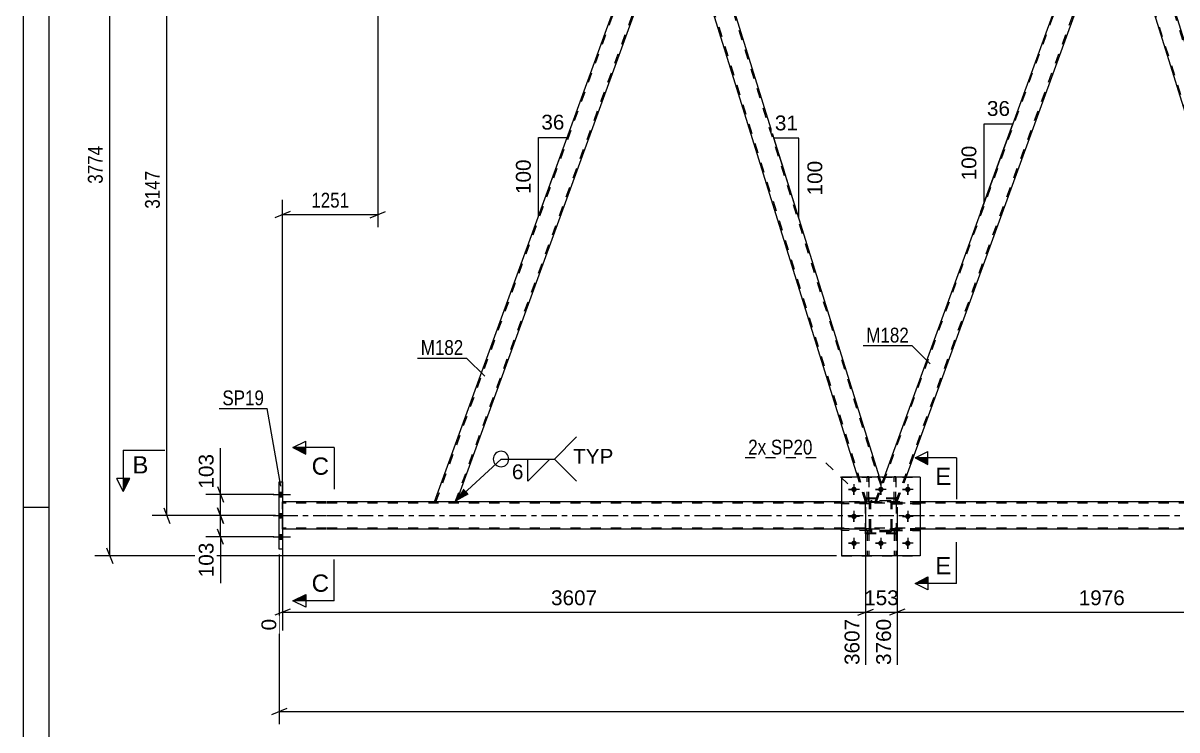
# Model space of a CAD drawing. Header units: millimetres. Extents: x -106 to 735, y -422 to 172.
# Drawn here: x -106.1 to 116.8, y -167.2 to -30.7 of the extents above; entities that cross this region are included whole.
import ezdxf

# ---------------------------------------------------------------- set-up
doc = ezdxf.new("R2010")
doc.units = ezdxf.units.MM
doc.linetypes.add('DXK_LINE_DOT2', pattern=[3.9198, 1.9599, -1.9599])
doc.linetypes.add('DXK_LINE_DOT3', pattern=[5.9187, 2.979, -0.9799, 0.9799, -0.9799])
doc.styles.add('Arial', font='ARIAL.TTF', dxfattribs={"height": 0.2})
doc.styles.add('Arial Narrow', font='ARIALN.TTF', dxfattribs={"height": 0.2})

# ---------------------------------------------------------------- blocks, each defined once
blk = doc.blocks.new('Unknown-717034374-1133')
at = {"color": 5, "linetype": 'Continuous'}
for p, q in [((-106.13, 171.74), (-106.13, -422.26)), ((-101.13, 166.74), (-101.13, -417.26)), ((-101.13, -124.26), (-106.13, -124.26))]:
    blk.add_line(p, q, dxfattribs=at)
blk = doc.blocks.new('Part-717034374-3927 - 3756')
at = {"color": 2, "linetype": 'Continuous'}
for p, q in [((-47.49, -123.22), (-56.01, -123.22)), ((52.02, -123.22), (-47.39, -123.22)), ((222.29, -123.22), (67.22, -123.22)), ((-47.49, -128.5), (-56.01, -128.5)), ((52.02, -128.5), (-47.39, -128.5)), ((222.29, -128.5), (67.22, -128.5))]:
    blk.add_line(p, q, dxfattribs=at)
at = {"color": 7, "linetype": 'DXK_LINE_DOT2'}
for p, q in [((-56.01, -128.5), (-56.01, -123.22)), ((-47.49, -123.46), (-56.01, -123.46)), ((632.66, -123.46), (-47.39, -123.46)), ((67.22, -123.22), (52.02, -123.22)), ((-47.49, -128.26), (-56.01, -128.26)), ((632.66, -128.26), (-47.39, -128.26)), ((67.22, -128.5), (52.02, -128.5))]:
    blk.add_line(p, q, dxfattribs=at)
at = {"color": 7, "linetype": 'DXK_LINE_DOT3'}
for p, q in [((-56.01, -125.86), (-47.49, -125.86)), ((-47.39, -125.86), (632.66, -125.86))]:
    blk.add_line(p, q, dxfattribs=at)
blk = doc.blocks.new('Part-717034374-3843 - 3756')
at = {"color": 7, "linetype": 'DXK_LINE_DOT2'}
for p, q in [((57.42, -123.23), (52.02, -123.23)), ((52.02, -123.55), (52.02, -123.23)), ((57.42, -123.55), (52.02, -123.55)), ((56.82, -123.55), (56.82, -123.23)), ((57.42, -123.23), (57.42, -123.55))]:
    blk.add_line(p, q, dxfattribs=at)
blk = doc.blocks.new('Part-717034374-3845 - 3756')
at = {"color": 7, "linetype": 'DXK_LINE_DOT2'}
for p, q in [((61.82, -123.55), (61.82, -123.23)), ((61.82, -123.23), (67.22, -123.23)), ((67.22, -123.55), (61.82, -123.55)), ((62.42, -123.55), (62.42, -123.23)), ((67.22, -123.23), (67.22, -123.55))]:
    blk.add_line(p, q, dxfattribs=at)
blk = doc.blocks.new('Part-717034374-3844 - 3756')
at = {"color": 7, "linetype": 'DXK_LINE_DOT2'}
for p, q in [((57.42, -128.43), (52.02, -128.43)), ((52.02, -128.75), (52.02, -128.43)), ((57.42, -128.75), (52.02, -128.75)), ((56.82, -128.75), (56.82, -128.43)), ((57.42, -128.43), (57.42, -128.75))]:
    blk.add_line(p, q, dxfattribs=at)
blk = doc.blocks.new('Bolt-717034374-3928 - 3756')
at = {"linetype": 'Continuous'}
for points in [[(-56.01, -122.2), (-56.01, -121.32), (-56.65, -121.32), (-56.65, -122.2)], [(-56.01, -122.2), (-56.01, -121.32), (-56.65, -121.32), (-56.65, -122.2)], [(-56.01, -122.2), (-56.01, -121.32), (-56.65, -121.32), (-56.65, -122.2)], [(-56.01, -126.3), (-56.01, -125.42), (-56.65, -125.42), (-56.65, -126.3)], [(-56.01, -126.3), (-56.01, -125.42), (-56.65, -125.42), (-56.65, -126.3)], [(-56.01, -130.4), (-56.01, -129.52), (-56.65, -129.52), (-56.65, -130.4)], [(-56.01, -130.4), (-56.01, -129.52), (-56.65, -129.52), (-56.65, -130.4)], [(-56.01, -130.4), (-56.01, -129.52), (-56.65, -129.52), (-56.65, -130.4)]]:
    blk.add_hatch(color=1, dxfattribs=at).paths.add_polyline_path(points)
at = {"color": 1, "linetype": 'Continuous'}
for p, q in [((-57.81, -121.76), (-54.49, -121.76)), ((-57.81, -121.76), (-54.49, -121.76)), ((-57.81, -121.76), (-54.49, -121.76)), ((-56.65, -121.32), (-56.01, -121.32)), ((-56.65, -121.32), (-56.01, -121.32)), ((-56.65, -121.32), (-56.01, -121.32)), ((-56.65, -122.2), (-56.01, -122.2)), ((-56.65, -122.2), (-56.01, -122.2)), ((-56.65, -122.2), (-56.01, -122.2)), ((-57.81, -125.86), (-54.49, -125.86)), ((-57.81, -125.86), (-54.49, -125.86)), ((-56.65, -125.42), (-56.01, -125.42)), ((-56.65, -125.42), (-56.01, -125.42)), ((-56.65, -126.3), (-56.01, -126.3)), ((-56.65, -126.3), (-56.01, -126.3)), ((-57.81, -129.96), (-54.49, -129.96)), ((-57.81, -129.96), (-54.49, -129.96)), ((-57.81, -129.96), (-54.49, -129.96)), ((-56.65, -129.52), (-56.01, -129.52)), ((-56.65, -129.52), (-56.01, -129.52)), ((-56.65, -129.52), (-56.01, -129.52)), ((-56.65, -130.4), (-56.01, -130.4)), ((-56.65, -130.4), (-56.01, -130.4)), ((-56.65, -130.4), (-56.01, -130.4))]:
    blk.add_line(p, q, dxfattribs=at)
blk = doc.blocks.new('Bolt-717034374-3842 - 3756')
at = {"linetype": 'Continuous'}
for points in [[(54.94, -120.8, -1), (53.9, -120.8, -1)], [(60.14, -120.8, -1), (59.1, -120.8, -1)], [(65.34, -120.8, -1), (64.3, -120.8, -1)], [(54.94, -126, -1), (53.9, -126, -1)], [(65.34, -126, -1), (64.3, -126, -1)], [(54.94, -131.2, -1), (53.9, -131.2, -1)], [(60.14, -131.2, -1), (59.1, -131.2, -1)], [(65.34, -131.2, -1), (64.3, -131.2, -1)]]:
    blk.add_hatch(color=1, dxfattribs=at).paths.add_polyline_path(points)
at = {"color": 1, "linetype": 'Continuous'}
for p, q in [((54.42, -119.76), (54.42, -121.84)), ((59.62, -119.76), (59.62, -121.84)), ((64.82, -119.76), (64.82, -121.84)), ((55.46, -120.8), (53.38, -120.8)), ((60.66, -120.8), (58.58, -120.8)), ((65.86, -120.8), (63.78, -120.8)), ((55.46, -126), (53.38, -126)), ((54.42, -124.96), (54.42, -127.04)), ((65.86, -126), (63.78, -126)), ((64.82, -124.96), (64.82, -127.04)), ((55.46, -131.2), (53.38, -131.2)), ((54.42, -130.16), (54.42, -132.24)), ((60.66, -131.2), (58.58, -131.2)), ((59.62, -130.16), (59.62, -132.24)), ((65.86, -131.2), (63.78, -131.2)), ((64.82, -130.16), (64.82, -132.24))]:
    blk.add_line(p, q, dxfattribs=at)
blk = doc.blocks.new('Part-717034374-3846 - 3756')
at = {"color": 7, "linetype": 'DXK_LINE_DOT2'}
for p, q in [((61.82, -128.75), (61.82, -128.43)), ((61.82, -128.43), (67.22, -128.43)), ((67.22, -128.75), (61.82, -128.75)), ((62.42, -128.75), (62.42, -128.43)), ((67.22, -128.43), (67.22, -128.75))]:
    blk.add_line(p, q, dxfattribs=at)
blk = doc.blocks.new('Part-717034374-3851 - 3756')
at = {"color": 2, "linetype": 'Continuous'}
for p, q in [((67.22, -118.4), (52.02, -118.4)), ((52.02, -118.4), (52.02, -133.6)), ((67.22, -118.4), (67.22, -133.6)), ((67.22, -133.6), (52.02, -133.6))]:
    blk.add_line(p, q, dxfattribs=at)
blk = doc.blocks.new('Part-717034374-3938 - 3756')
at = {"color": 2, "linetype": 'Continuous'}
for p, q in [((-56.65, -119.36), (-56.01, -119.36)), ((-56.65, -132.36), (-56.65, -119.36)), ((-56.01, -119.36), (-56.01, -132.36)), ((-56.01, -132.36), (-56.65, -132.36))]:
    blk.add_line(p, q, dxfattribs=at)
blk = doc.blocks.new('Part-717034374-3930 - 3756')
at = {"color": 7, "linetype": 'DXK_LINE_DOT2'}
for p, q in [((62.49, -128.76), (62.17, -128.76)), ((62.17, -128.76), (62.17, -133.59)), ((62.49, -128.76), (62.49, -133.59)), ((62.17, -129.36), (62.49, -129.36)), ((62.17, -133.59), (62.49, -133.59))]:
    blk.add_line(p, q, dxfattribs=at)
blk = doc.blocks.new('Part-717034374-3931 - 3756')
at = {"color": 7, "linetype": 'DXK_LINE_DOT2'}
for p, q in [((57.29, -128.76), (56.97, -128.76)), ((56.97, -128.76), (56.97, -133.59)), ((57.29, -128.76), (57.29, -133.59)), ((56.97, -129.36), (57.29, -129.36)), ((56.97, -133.59), (57.29, -133.59))]:
    blk.add_line(p, q, dxfattribs=at)
blk = doc.blocks.new('Part-717034374-3932 - 3756')
at = {"color": 2, "linetype": 'Continuous'}
for p, q in [((62.17, -118.4), (62.17, -118.39)), ((62.49, -118.39), (62.17, -118.39)), ((62.49, -118.4), (62.49, -118.39))]:
    blk.add_line(p, q, dxfattribs=at)
at = {"color": 7, "linetype": 'DXK_LINE_DOT2'}
for p, q in [((62.17, -123.24), (62.17, -118.4)), ((62.49, -123.24), (62.49, -118.4)), ((62.17, -122.64), (62.49, -122.64)), ((62.49, -123.24), (62.17, -123.24))]:
    blk.add_line(p, q, dxfattribs=at)
blk = doc.blocks.new('Part-717034374-3933 - 3756')
at = {"color": 2, "linetype": 'Continuous'}
for p, q in [((56.97, -118.4), (56.97, -118.39)), ((57.29, -118.39), (56.97, -118.39)), ((57.29, -118.4), (57.29, -118.39))]:
    blk.add_line(p, q, dxfattribs=at)
at = {"color": 7, "linetype": 'DXK_LINE_DOT2'}
for p, q in [((56.97, -123.24), (56.97, -118.4)), ((57.29, -123.24), (57.29, -118.4)), ((56.97, -122.64), (57.29, -122.64)), ((57.29, -123.24), (56.97, -123.24))]:
    blk.add_line(p, q, dxfattribs=at)
blk = doc.blocks.new('Part-717034374-3973 - 3756')
at = {"color": 2, "linetype": 'Continuous'}
for p, q in [((106.89, -2), (105.34, -6.25)), ((106.89, -2), (108.21, -2)), ((144.91, -119.75), (108.21, -2)), ((105.34, -6.25), (141.8, -123.22)), ((143.65, -123.22), (144.91, -119.75))]:
    blk.add_line(p, q, dxfattribs=at)
at = {"color": 7, "linetype": 'DXK_LINE_DOT2'}
for p, q in [((144.77, -120.12), (107.96, -2)), ((142.05, -123.22), (105.48, -5.88)), ((143.65, -123.22), (141.8, -123.22))]:
    blk.add_line(p, q, dxfattribs=at)
blk = doc.blocks.new('Part-717034374-3978 - 3756')
at = {"color": 7, "linetype": 'DXK_LINE_DOT2'}
for p, q in [((58.77, -123.22), (102.89, -2)), ((62.51, -123.22), (106.63, -2)), ((106.89, -2), (105.34, -6.25)), ((58.51, -123.22), (60.27, -118.4)), ((62.77, -123.22), (64.52, -118.4)), ((62.77, -123.22), (58.51, -123.22))]:
    blk.add_line(p, q, dxfattribs=at)
at = {"color": 2, "linetype": 'Continuous'}
for p, q in [((102.63, -2), (60.27, -118.4)), ((106.89, -2), (102.63, -2)), ((64.52, -118.4), (105.34, -6.25))]:
    blk.add_line(p, q, dxfattribs=at)
blk = doc.blocks.new('Part-717034374-3983 - 3756')
at = {"color": 2, "linetype": 'Continuous'}
for p, q in [((-26.62, -123.22), (17.5, -2)), ((17.5, -2), (21.75, -2)), ((-22.37, -123.22), (20.21, -6.25))]:
    blk.add_line(p, q, dxfattribs=at)
at = {"color": 7, "linetype": 'DXK_LINE_DOT2'}
for p, q in [((-26.37, -123.22), (17.75, -2)), ((-22.62, -123.22), (21.5, -2)), ((20.21, -6.25), (21.75, -2)), ((-22.37, -123.22), (-26.62, -123.22))]:
    blk.add_line(p, q, dxfattribs=at)
blk = doc.blocks.new('Part-717034374-3988 - 3756')
at = {"color": 2, "linetype": 'Continuous'}
for p, q in [((21.75, -2), (20.21, -6.25)), ((23.07, -2), (21.75, -2)), ((59.35, -118.4), (23.07, -2)), ((55.16, -118.4), (20.21, -6.25))]:
    blk.add_line(p, q, dxfattribs=at)
at = {"color": 7, "linetype": 'DXK_LINE_DOT2'}
for p, q in [((59.64, -120.12), (22.82, -2)), ((56.92, -123.22), (20.34, -5.88)), ((56.67, -123.22), (55.16, -118.4)), ((58.51, -123.22), (59.77, -119.75)), ((59.77, -119.75), (59.35, -118.4)), ((56.67, -123.22), (58.51, -123.22))]:
    blk.add_line(p, q, dxfattribs=at)
blk = doc.blocks.new('Part-717034374-3989 - 3756')
at = {"color": 7, "linetype": 'DXK_LINE_DOT2'}
for p, q in [((57.42, -123.48), (57.45, -123.29)), ((57.45, -123.29), (57.42, -123.48)), ((57.42, -128.52), (57.42, -123.48)), ((57.66, -123.48), (57.68, -123.38)), ((57.66, -128.52), (57.66, -123.48)), ((57.68, -123.38), (57.73, -123.31)), ((57.71, -123.03), (57.9, -123)), ((57.9, -123), (57.71, -123.03)), ((57.73, -123.31), (57.81, -123.25)), ((57.81, -123.25), (57.9, -123.24)), ((61.34, -123), (57.9, -123)), ((57.9, -123.24), (61.34, -123.24)), ((61.34, -123), (61.52, -123.03)), ((61.52, -123.03), (61.34, -123)), ((61.34, -123.24), (61.43, -123.25)), ((61.43, -123.25), (61.51, -123.31)), ((61.51, -123.31), (61.56, -123.38)), ((61.56, -123.38), (61.58, -123.48)), ((61.58, -128.52), (61.58, -123.48)), ((61.78, -123.29), (61.82, -123.48)), ((61.82, -123.48), (61.78, -123.29)), ((61.82, -128.52), (61.82, -123.48)), ((57.45, -128.7), (57.42, -128.52)), ((57.42, -128.52), (57.45, -128.7)), ((57.68, -128.61), (57.66, -128.52)), ((57.73, -128.69), (57.68, -128.61)), ((57.9, -129), (57.71, -128.96)), ((57.71, -128.96), (57.9, -129)), ((57.81, -128.74), (57.73, -128.69)), ((57.9, -128.76), (57.81, -128.74)), ((61.34, -128.76), (57.9, -128.76)), ((61.34, -129), (57.9, -129)), ((61.43, -128.74), (61.34, -128.76)), ((61.52, -128.96), (61.34, -129)), ((61.34, -129), (61.52, -128.96)), ((61.51, -128.69), (61.43, -128.74)), ((61.56, -128.61), (61.51, -128.69)), ((61.58, -128.52), (61.56, -128.61)), ((61.82, -128.52), (61.78, -128.7)), ((61.78, -128.7), (61.82, -128.52))]:
    blk.add_line(p, q, dxfattribs=at)
at = {"color": 7, "linetype": 'DXK_LINE_DOT3'}
blk.add_line((59.62, -126), (59.62, -126), dxfattribs=at)
at = {"color": 7, "linetype": 'DXK_LINE_DOT2'}
for centre, start, end in [((57.9, -123.48), 112.5, 157.5), ((57.9, -123.48), 112.5, 157.5), ((61.34, -123.48), 22.5, 67.5), ((61.34, -123.48), 22.5, 67.5), ((57.9, -128.52), 202.5, 247.5), ((57.9, -128.52), 202.5, 247.5), ((61.34, -128.52), 292.5, 337.5), ((61.34, -128.52), 292.5, 337.5)]:
    blk.add_arc(centre, 0.48, start, end, dxfattribs=at)
blk = doc.blocks.new('Part-717034374-4004 - 3756')
at = {"color": 7, "linetype": 'DXK_LINE_DOT2'}
for p, q in [((62.62, -122.46), (56.62, -122.46)), ((56.62, -129.26), (56.62, -122.46)), ((62.62, -129.26), (62.62, -122.46)), ((62.62, -129.26), (56.62, -129.26))]:
    blk.add_line(p, q, dxfattribs=at)
blk = doc.blocks.new('Part-717034374-4052 - 3756')
at = {"color": 7, "linetype": 'DXK_LINE_DOT2'}
for p, q in [((57.42, -123.23), (52.02, -123.23)), ((52.02, -123.23), (52.02, -123.55)), ((57.42, -123.55), (52.02, -123.55)), ((56.82, -123.55), (56.82, -123.23)), ((57.42, -123.55), (57.42, -123.23))]:
    blk.add_line(p, q, dxfattribs=at)
blk = doc.blocks.new('Part-717034374-4055 - 3756')
at = {"color": 7, "linetype": 'DXK_LINE_DOT2'}
for p, q in [((57.42, -128.43), (52.02, -128.43)), ((52.02, -128.43), (52.02, -128.75)), ((57.42, -128.75), (52.02, -128.75)), ((56.82, -128.75), (56.82, -128.43)), ((57.42, -128.75), (57.42, -128.43))]:
    blk.add_line(p, q, dxfattribs=at)
blk = doc.blocks.new('Part-717034374-4058 - 3756')
at = {"color": 7, "linetype": 'DXK_LINE_DOT2'}
for p, q in [((67.22, -123.23), (61.82, -123.23)), ((61.82, -123.23), (61.82, -123.55)), ((61.82, -123.55), (67.22, -123.55)), ((62.42, -123.55), (62.42, -123.23)), ((67.22, -123.55), (67.22, -123.23))]:
    blk.add_line(p, q, dxfattribs=at)
blk = doc.blocks.new('Part-717034374-4061 - 3756')
at = {"color": 7, "linetype": 'DXK_LINE_DOT2'}
for p, q in [((67.22, -128.43), (61.82, -128.43)), ((61.82, -128.43), (61.82, -128.75)), ((61.82, -128.75), (67.22, -128.75)), ((62.42, -128.75), (62.42, -128.43)), ((67.22, -128.75), (67.22, -128.43))]:
    blk.add_line(p, q, dxfattribs=at)
blk = doc.blocks.new('Part-717034374-4062 - 3756')
at = {"color": 7, "linetype": 'DXK_LINE_DOT2'}
for p, q in [((56.97, -123.24), (56.97, -118.39)), ((56.97, -118.39), (57.29, -118.39)), ((57.29, -118.39), (57.29, -123.24)), ((56.97, -122.64), (57.29, -122.64)), ((56.97, -123.2), (56.97, -123.24)), ((57.29, -123.24), (56.97, -123.24))]:
    blk.add_line(p, q, dxfattribs=at)
blk = doc.blocks.new('Part-717034374-4063 - 3756')
at = {"color": 7, "linetype": 'DXK_LINE_DOT2'}
for p, q in [((62.17, -123.24), (62.17, -118.39)), ((62.17, -118.39), (62.49, -118.39)), ((62.49, -118.39), (62.49, -123.24)), ((62.17, -122.64), (62.49, -122.64)), ((62.49, -123.24), (62.17, -123.24))]:
    blk.add_line(p, q, dxfattribs=at)
blk = doc.blocks.new('Part-717034374-4068 - 3756')
at = {"color": 7, "linetype": 'DXK_LINE_DOT2'}
for p, q in [((52.02, -118.4), (52.02, -133.6)), ((52.02, -118.4), (67.22, -118.4)), ((67.22, -118.4), (67.22, -133.6)), ((52.02, -133.6), (67.22, -133.6))]:
    blk.add_line(p, q, dxfattribs=at)
blk = doc.blocks.new('Bolt-717034374-4074 - 3756')
at = {"color": 1, "linetype": 'Continuous'}
for p, q in [((54.42, -119.76), (54.42, -120.45)), ((59.62, -119.76), (59.62, -120.45)), ((64.82, -119.76), (64.82, -120.45)), ((53.38, -120.8), (54.07, -120.8)), ((54.42, -121.84), (54.42, -121.14)), ((55.46, -120.8), (54.76, -120.8)), ((58.58, -120.8), (59.27, -120.8)), ((59.62, -121.84), (59.62, -121.14)), ((60.66, -120.8), (59.96, -120.8)), ((63.78, -120.8), (64.47, -120.8)), ((64.82, -121.84), (64.82, -121.14)), ((65.86, -120.8), (65.16, -120.8)), ((53.38, -126), (54.07, -126)), ((54.42, -124.96), (54.42, -125.65)), ((54.42, -127.04), (54.42, -126.34)), ((55.46, -126), (54.76, -126)), ((63.78, -126), (64.47, -126)), ((64.82, -124.96), (64.82, -125.65)), ((64.82, -127.04), (64.82, -126.34)), ((65.86, -126), (65.16, -126)), ((53.38, -131.2), (54.07, -131.2)), ((54.42, -130.16), (54.42, -130.85)), ((55.46, -131.2), (54.76, -131.2)), ((58.58, -131.2), (59.27, -131.2)), ((59.62, -130.16), (59.62, -130.85)), ((60.66, -131.2), (59.96, -131.2)), ((63.78, -131.2), (64.47, -131.2)), ((64.82, -130.16), (64.82, -130.85)), ((65.86, -131.2), (65.16, -131.2)), ((54.42, -132.24), (54.42, -131.54)), ((59.62, -132.24), (59.62, -131.54)), ((64.82, -132.24), (64.82, -131.54))]:
    blk.add_line(p, q, dxfattribs=at)
blk = doc.blocks.new('Part-717034374-4082 - 3756')
at = {"color": 7, "linetype": 'DXK_LINE_DOT2'}
for p, q in [((62.62, -122.59), (56.62, -122.59)), ((56.62, -129.39), (56.62, -122.59)), ((62.62, -129.39), (62.62, -122.59)), ((62.62, -129.39), (56.62, -129.39))]:
    blk.add_line(p, q, dxfattribs=at)
blk = doc.blocks.new('Part-717034374-4083 - 3756')
at = {"color": 7, "linetype": 'DXK_LINE_DOT2'}
for p, q in [((57.42, -123.48), (57.45, -123.29)), ((57.45, -123.29), (57.42, -123.48)), ((57.42, -128.52), (57.42, -123.48)), ((57.66, -123.48), (57.68, -123.38)), ((57.66, -128.52), (57.66, -123.48)), ((57.68, -123.38), (57.73, -123.31)), ((57.71, -123.03), (57.9, -123)), ((57.9, -123), (57.71, -123.03)), ((57.73, -123.31), (57.81, -123.25)), ((57.81, -123.25), (57.9, -123.24)), ((61.34, -123), (57.9, -123)), ((57.9, -123.24), (61.34, -123.24)), ((61.34, -123), (61.52, -123.03)), ((61.52, -123.03), (61.34, -123)), ((61.34, -123.24), (61.43, -123.25)), ((61.43, -123.25), (61.51, -123.31)), ((61.51, -123.31), (61.56, -123.38)), ((61.56, -123.38), (61.58, -123.48)), ((61.58, -128.52), (61.58, -123.48)), ((61.78, -123.29), (61.82, -123.48)), ((61.82, -123.48), (61.78, -123.29)), ((61.82, -128.52), (61.82, -123.48)), ((57.45, -128.7), (57.42, -128.52)), ((57.42, -128.52), (57.45, -128.7)), ((57.68, -128.61), (57.66, -128.52)), ((57.73, -128.69), (57.68, -128.61)), ((57.9, -129), (57.71, -128.96)), ((57.71, -128.96), (57.9, -129)), ((57.81, -128.74), (57.73, -128.69)), ((57.9, -128.76), (57.81, -128.74)), ((61.34, -128.76), (57.9, -128.76)), ((61.34, -129), (57.9, -129)), ((61.43, -128.74), (61.34, -128.76)), ((61.52, -128.96), (61.34, -129)), ((61.34, -129), (61.52, -128.96)), ((61.51, -128.69), (61.43, -128.74)), ((61.56, -128.61), (61.51, -128.69)), ((61.58, -128.52), (61.56, -128.61)), ((61.82, -128.52), (61.78, -128.7)), ((61.78, -128.7), (61.82, -128.52))]:
    blk.add_line(p, q, dxfattribs=at)
at = {"color": 7, "linetype": 'DXK_LINE_DOT3'}
blk.add_line((59.62, -126), (59.62, -126), dxfattribs=at)
at = {"color": 7, "linetype": 'DXK_LINE_DOT2'}
for centre, start, end in [((57.9, -123.48), 112.5, 157.5), ((57.9, -123.48), 112.5, 157.5), ((61.34, -123.48), 22.5, 67.5), ((61.34, -123.48), 22.5, 67.5), ((57.9, -128.52), 202.5, 247.5), ((57.9, -128.52), 202.5, 247.5), ((61.34, -128.52), 292.5, 337.5), ((61.34, -128.52), 292.5, 337.5)]:
    blk.add_arc(centre, 0.48, start, end, dxfattribs=at)
blk = doc.blocks.new('Part-717034374-4084 - 3756')
at = {"color": 7, "linetype": 'DXK_LINE_DOT2'}
for p, q in [((56.97, -128.76), (57.29, -128.76)), ((56.97, -128.76), (56.97, -133.59)), ((57.29, -128.76), (57.29, -133.59)), ((56.97, -129.36), (57.29, -129.36)), ((57.29, -133.59), (56.97, -133.59))]:
    blk.add_line(p, q, dxfattribs=at)
blk = doc.blocks.new('Part-717034374-4085 - 3756')
at = {"color": 7, "linetype": 'DXK_LINE_DOT2'}
for p, q in [((62.17, -128.76), (62.49, -128.76)), ((62.17, -128.76), (62.17, -133.59)), ((62.49, -128.76), (62.49, -133.59)), ((62.17, -129.36), (62.49, -129.36)), ((62.49, -133.59), (62.17, -133.59))]:
    blk.add_line(p, q, dxfattribs=at)
blk = doc.blocks.new('StraightDimension-717034374-4554 - 3756')
at = {"color": 7, "linetype": 'Continuous'}
for p, q in [((56.67, -124.22), (56.67, -154.7)), ((62.77, -124.22), (62.77, -154.7)), ((55.17, -145.1), (58.17, -143.9)), ((56.67, -144.5), (62.77, -144.5)), ((64.27, -143.9), (61.27, -145.1))]:
    blk.add_line(p, q, dxfattribs=at)
at = {"color": 0}
blk.add_wipeout([(63.65, -143.75), (63.65, -139.55), (55.78, -139.55), (55.78, -143.75)], dxfattribs=at)
at = {"color": 0, "linetype": 'Continuous'}
blk.add_wipeout([(62.17, -145.2), (57.97, -145.2), (57.97, -155.3), (62.17, -155.3)], dxfattribs=at)
at = {"color": 3, "style": 'Arial'}
blk.add_text('153', height=2.865, dxfattribs=at).set_placement((56.38, -143.15))
at = {"color": 3, "linetype": 'Continuous', "style": 'Arial'}
blk.add_text('3760', height=2.865, rotation=90.0002, dxfattribs=at).set_placement((61.57, -154.7))
blk = doc.blocks.new('AngleDimension-717034374-45445 - 3756')
at = {"color": 7, "linetype": 'Continuous'}
for p, q in [((40.91, -59.24), (38.96, -52.96)), ((43.78, -52.96), (38.96, -52.96)), ((43.78, -68.43), (38.96, -52.96)), ((43.78, -68.43), (43.78, -52.96))]:
    blk.add_line(p, q, dxfattribs=at)
at = {"color": 0}
for points in [[(44.19, -52.06), (44.19, -47.86), (38.54, -47.86), (38.54, -52.06)], [(48.88, -56.76), (44.68, -56.76), (44.68, -64.63), (48.88, -64.63)]]:
    blk.add_wipeout(points, dxfattribs=at)
at = {"color": 3, "style": 'Arial'}
blk.add_text('31', height=2.865, dxfattribs=at).set_placement((39.14, -51.46))
blk.add_text('100', height=2.865, rotation=90.0002, dxfattribs=at).set_placement((48.28, -64.03))
blk = doc.blocks.new('StraightDimension-717034374-5600 - 3756')
at = {"color": 7, "linetype": 'Continuous'}
for p, q in [((-88.8, 15.86), (-90, 18.86)), ((-36.13, 17.36), (-92.25, 17.36)), ((-89.4, -133.6), (-89.4, 17.36)), ((51.02, -133.6), (-92.25, -133.6)), ((-90, -132.1), (-88.8, -135.1))]:
    blk.add_line(p, q, dxfattribs=at)
at = {"color": 0}
blk.add_wipeout([(-90.15, -53.86), (-94.35, -53.86), (-94.35, -62.37), (-90.15, -62.37)], dxfattribs=at)
at = {"color": 3, "style": 'Arial Narrow'}
blk.add_text('3774', height=2.863, rotation=90.0002, dxfattribs=at).set_placement((-90.75, -61.77))
blk = doc.blocks.new('AngleDimension-717034374-45459 - 3756')
at = {"color": 7, "linetype": 'Continuous'}
for p, q in [((79.56, -50.17), (85.1, -50.17)), ((79.56, -65.39), (85.1, -50.17)), ((79.56, -65.39), (79.56, -50.17)), ((78.92, -67.14), (79.56, -65.39))]:
    blk.add_line(p, q, dxfattribs=at)
at = {"color": 0}
for points in [[(85.15, -49.27), (85.15, -45.07), (79.51, -45.07), (79.51, -49.27)], [(78.66, -53.84), (74.46, -53.84), (74.46, -61.71), (78.66, -61.71)]]:
    blk.add_wipeout(points, dxfattribs=at)
at = {"color": 3, "style": 'Arial'}
blk.add_text('36', height=2.865, dxfattribs=at).set_placement((80.11, -48.67))
blk.add_text('100', height=2.865, rotation=90.0002, dxfattribs=at).set_placement((78.06, -61.11))
blk = doc.blocks.new('AngleDimension-717034374-45431 - 3756')
at = {"color": 7, "linetype": 'Continuous'}
for p, q in [((-6.54, -52.81), (-1, -52.81)), ((-6.54, -68.04), (-1, -52.81)), ((-6.54, -68.04), (-6.54, -52.81)), ((-4.22, -61.67), (-1, -52.81))]:
    blk.add_line(p, q, dxfattribs=at)
at = {"color": 0}
for points in [[(-0.94, -51.91), (-0.94, -47.71), (-6.59, -47.71), (-6.59, -51.91)], [(-7.44, -56.49), (-11.64, -56.49), (-11.64, -64.36), (-7.44, -64.36)]]:
    blk.add_wipeout(points, dxfattribs=at)
at = {"color": 3, "style": 'Arial'}
blk.add_text('36', height=2.865, dxfattribs=at).set_placement((-5.99, -51.31))
blk.add_text('100', height=2.865, rotation=90.0002, dxfattribs=at).set_placement((-8.04, -63.76))
blk = doc.blocks.new('StraightDimension-717034374-5338 - 3756')
at = {"color": 7, "linetype": 'Continuous'}
for p, q in [((-56.65, -133.36), (-56.65, -166.11)), ((-55.15, -163.11), (-58.15, -164.31)), ((-56.65, -163.71), (678.23, -163.71))]:
    blk.add_line(p, q, dxfattribs=at)
blk = doc.blocks.new('StraightDimension-717034374-4396 - 3756')
at = {"color": 7, "linetype": 'Continuous'}
for p, q in [((-68.58, -124.36), (-67.38, -127.36)), ((-57.33, -125.86), (-70.83, -125.86)), ((-67.98, -129.96), (-67.98, -125.86)), ((-67.38, -131.46), (-68.58, -128.46)), ((-57.65, -129.96), (-70.83, -129.96))]:
    blk.add_line(p, q, dxfattribs=at)
at = {"color": 0}
blk.add_wipeout([(-68.73, -130.49), (-72.93, -130.49), (-72.93, -138.36), (-68.73, -138.36)], dxfattribs=at)
at = {"color": 7, "linetype": 'Continuous'}
blk.add_line((-67.98, -129.96), (-67.98, -138.88), dxfattribs=at)
blk.add_line((-67.98, -129.96), (-67.98, -138.88), dxfattribs=at)
at = {"color": 3, "style": 'Arial'}
blk.add_text('103', height=2.865, rotation=90.0002, dxfattribs=at).set_placement((-69.33, -137.76))
blk = doc.blocks.new('StraightDimension-717034374-4579 - 3756')
at = {"color": 7, "linetype": 'Continuous'}
for p, q in [((62.77, -124.22), (62.77, -154.7)), ((141.8, -124.22), (141.8, -154.7)), ((64.27, -143.9), (61.27, -145.1)), ((62.77, -144.5), (141.8, -144.5)), ((140.3, -145.1), (143.3, -143.9))]:
    blk.add_line(p, q, dxfattribs=at)
at = {"color": 0}
blk.add_wipeout([(107.33, -143.75), (107.33, -139.55), (97.24, -139.55), (97.24, -143.75)], dxfattribs=at)
at = {"color": 0, "linetype": 'Continuous'}
blk.add_wipeout([(141.2, -145.2), (137, -145.2), (137, -155.3), (141.2, -155.3)], dxfattribs=at)
at = {"color": 3, "style": 'Arial'}
blk.add_text('1976', height=2.865, dxfattribs=at).set_placement((97.84, -143.15))
at = {"color": 3, "linetype": 'Continuous', "style": 'Arial'}
blk.add_text('5736', height=2.865, rotation=90.0002, dxfattribs=at).set_placement((140.6, -154.7))
blk = doc.blocks.new('StraightDimension-717034374-4386 - 3756')
at = {"color": 7, "linetype": 'Continuous'}
for p, q in [((-68.58, -120.26), (-67.38, -123.26)), ((-57.65, -121.76), (-70.83, -121.76)), ((-67.98, -125.86), (-67.98, -121.76)), ((-67.38, -127.36), (-68.58, -124.36)), ((-57.33, -125.86), (-70.83, -125.86))]:
    blk.add_line(p, q, dxfattribs=at)
at = {"color": 0}
blk.add_wipeout([(-68.73, -113.36), (-72.93, -113.36), (-72.93, -121.24), (-68.73, -121.24)], dxfattribs=at)
at = {"color": 7, "linetype": 'Continuous'}
blk.add_line((-67.98, -121.76), (-67.98, -112.84), dxfattribs=at)
blk.add_line((-67.98, -121.76), (-67.98, -112.84), dxfattribs=at)
at = {"color": 3, "style": 'Arial'}
blk.add_text('103', height=2.865, rotation=90.0002, dxfattribs=at).set_placement((-69.33, -120.64))
blk = doc.blocks.new('StraightDimension-717034374-4536 - 3756')
at = {"color": 7, "linetype": 'Continuous'}
for p, q in [((56.67, -124.22), (56.67, -154.7)), ((-56.01, -129.5), (-56.01, -148.03)), ((-54.51, -143.9), (-57.51, -145.1)), ((-56.01, -144.5), (56.67, -144.5)), ((55.17, -145.1), (58.17, -143.9))]:
    blk.add_line(p, q, dxfattribs=at)
at = {"color": 0}
blk.add_wipeout([(5.38, -143.75), (5.38, -139.55), (-4.72, -139.55), (-4.72, -143.75)], dxfattribs=at)
at = {"color": 0, "linetype": 'Continuous'}
for points in [[(-56.61, -145.2), (-60.81, -145.2), (-60.81, -148.63), (-56.61, -148.63)], [(56.07, -145.2), (51.87, -145.2), (51.87, -155.3), (56.07, -155.3)]]:
    blk.add_wipeout(points, dxfattribs=at)
at = {"color": 3, "style": 'Arial'}
blk.add_text('3607', height=2.865, dxfattribs=at).set_placement((-4.12, -143.15))
at = {"color": 3, "linetype": 'Continuous', "style": 'Arial'}
for s, height, p in [('0', 2.87, (-57.21, -148.03)), ('3607', 2.865, (55.47, -154.7))]:
    blk.add_text(s, height=height, rotation=90.0002, dxfattribs=at).set_placement(p)
blk = doc.blocks.new('StraightDimension-717034374-5589 - 3756')
at = {"color": 7, "linetype": 'Continuous'}
for p, q in [((-37.59, -3), (-37.59, -70.13)), ((-56.01, -122.22), (-56.01, -64.88)), ((-54.51, -67.13), (-57.51, -68.33)), ((-56.01, -67.73), (-37.59, -67.73)), ((-39.09, -68.33), (-36.09, -67.13))]:
    blk.add_line(p, q, dxfattribs=at)
at = {"color": 0}
blk.add_wipeout([(-42.54, -66.98), (-42.54, -62.78), (-51.05, -62.78), (-51.05, -66.98)], dxfattribs=at)
at = {"color": 3, "style": 'Arial Narrow'}
blk.add_text('1251', height=2.863, dxfattribs=at).set_placement((-50.45, -66.38))
blk = doc.blocks.new('StraightDimension-717034374-5614 - 3756')
at = {"color": 7, "linetype": 'Continuous'}
for p, q in [((-39.23, 0), (-81.21, 0)), ((-77.76, -1.5), (-78.96, 1.5)), ((-78.36, -125.86), (-78.36, 0)), ((-78.96, -124.36), (-77.76, -127.36)), ((-57.33, -125.86), (-81.21, -125.86))]:
    blk.add_line(p, q, dxfattribs=at)
at = {"color": 0}
blk.add_wipeout([(-79.11, -58.67), (-83.31, -58.67), (-83.31, -67.19), (-79.11, -67.19)], dxfattribs=at)
at = {"color": 3, "style": 'Arial Narrow'}
blk.add_text('3147', height=2.863, rotation=90.0002, dxfattribs=at).set_placement((-79.71, -66.59))
blk = doc.blocks.new('Mark-717034374-3934 - 3756')
at = {"color": 0}
blk.add_wipeout([(-59.58, -104.55), (-59.58, -101.55), (-67.62, -101.55), (-67.62, -104.55)], dxfattribs=at)
blk.add_wipeout([(-59.58, -104.55), (-59.58, -101.55), (-67.62, -101.55), (-67.62, -104.55)], dxfattribs=at)
at = {"color": 30, "linetype": 'Continuous'}
for p in [(-68.22, -105.15), (-56.3, -120.19)]:
    blk.add_line(p, (-58.98, -105.15), dxfattribs=at)
at = {"color": 3, "style": 'Arial Narrow'}
blk.add_text('SP19', height=2.863, dxfattribs=at).set_placement((-67.62, -104.55))
blk = doc.blocks.new('Mark-717034374-3974 - 3756')
at = {"color": 0}
blk.add_wipeout([(65.02, -92.43), (65.02, -89.43), (56.8, -89.43), (56.8, -92.43)], dxfattribs=at)
blk.add_wipeout([(65.02, -92.43), (65.02, -89.43), (56.8, -89.43), (56.8, -92.43)], dxfattribs=at)
at = {"color": 30, "linetype": 'Continuous'}
for p in [(56.2, -93.03), (69.16, -96.56)]:
    blk.add_line(p, (65.62, -93.03), dxfattribs=at)
at = {"color": 3, "style": 'Arial Narrow'}
blk.add_text('M182', height=2.863, dxfattribs=at).set_placement((56.8, -92.43))
blk = doc.blocks.new('Mark-717034374-3979 - 3756')
at = {"color": 0}
blk.add_wipeout([(-21.07, -94.83), (-21.07, -91.83), (-29.29, -91.83), (-29.29, -94.83)], dxfattribs=at)
blk.add_wipeout([(-21.07, -94.83), (-21.07, -91.83), (-29.29, -91.83), (-29.29, -94.83)], dxfattribs=at)
at = {"color": 30, "linetype": 'Continuous'}
for p in [(-29.89, -95.43), (-16.94, -98.96)]:
    blk.add_line(p, (-20.47, -95.43), dxfattribs=at)
at = {"color": 3, "style": 'Arial Narrow'}
blk.add_text('M182', height=2.863, dxfattribs=at).set_placement((-29.29, -94.83))
blk = doc.blocks.new('MarkSet-717034374-5790 - 3756')
at = {"color": 30, "linetype": 'DXK_LINE_DOT2'}
blk.add_line((53.21, -119.75), (47.89, -114.66), dxfattribs=at)
at = {"color": 0}
blk.add_wipeout([(37.46, -114.06), (37.46, -111.06), (33.98, -111.06), (33.98, -114.06)], dxfattribs=at)
blk.add_wipeout([(37.46, -114.06), (37.46, -111.06), (33.98, -111.06), (33.98, -114.06)], dxfattribs=at)
blk.add_wipeout([(46.39, -114.06), (46.39, -111.06), (38.36, -111.06), (38.36, -114.06)], dxfattribs=at)
blk.add_wipeout([(46.39, -114.06), (46.39, -111.06), (38.36, -111.06), (38.36, -114.06)], dxfattribs=at)
at = {"color": 30, "linetype": 'DXK_LINE_DOT2'}
blk.add_line((33.38, -114.66), (47.89, -114.66), dxfattribs=at)
at = {"color": 3, "style": 'Arial Narrow'}
for s, p in [('2x', (33.98, -114.06)), ('SP20', (38.36, -114.06))]:
    blk.add_text(s, height=2.863, dxfattribs=at).set_placement(p)
blk = doc.blocks.new('SectionMark-717034374-5675 - 3756')
at = {"linetype": 'Continuous'}
for points in [[(68.72, -114.71), (68.72, -115.96), (66.22, -114.71)], [(68.72, -137.71), (68.72, -138.96), (66.22, -138.96)]]:
    blk.add_hatch(color=6, dxfattribs=at).paths.add_polyline_path(points)
at = {"color": 6, "linetype": 'Continuous'}
for p, q in [((66.22, -114.71), (68.72, -113.46)), ((68.72, -115.96), (68.72, -113.46)), ((74.22, -114.71), (66.22, -114.71)), ((66.22, -114.71), (68.72, -115.96)), ((66.22, -138.96), (68.72, -137.71)), ((68.72, -137.71), (68.72, -140.21)), ((74.22, -138.96), (66.22, -138.96)), ((68.72, -140.21), (66.22, -138.96))]:
    blk.add_line(p, q, dxfattribs=at)
at = {"color": 0, "linetype": 'Continuous'}
for points in [[(73.22, -119.96), (73.22, -116.46), (70.11, -116.46), (70.11, -119.96)], [(73.22, -137.21), (73.22, -133.71), (70.11, -133.71), (70.11, -137.21)]]:
    blk.add_wipeout(points, dxfattribs=at)
at = {"color": 6, "linetype": 'Continuous'}
for p, q in [((74.22, -114.71), (74.22, -122.71)), ((74.22, -138.96), (74.22, -130.96))]:
    blk.add_line(p, q, dxfattribs=at)
at = {"color": 3, "linetype": 'Continuous', "style": 'Arial'}
for p in [(70.11, -119.96), (70.11, -137.21)]:
    blk.add_text('E', height=3.34, dxfattribs=at).set_placement(p)
blk = doc.blocks.new('SectionMark-717034374-5677 - 3756')
at = {"color": 6, "linetype": 'Continuous'}
for p, q in [((-86.77, -113.22), (-86.77, -121.22)), ((-86.77, -121.22), (-88.02, -118.72))]:
    blk.add_line(p, q, dxfattribs=at)
at = {"color": 0, "linetype": 'Continuous'}
blk.add_wipeout([(-81.91, -117.72), (-81.91, -114.22), (-85.02, -114.22), (-85.02, -117.72)], dxfattribs=at)
at = {"linetype": 'Continuous'}
blk.add_hatch(color=6, dxfattribs=at).paths.add_polyline_path([(-86.77, -118.72), (-85.52, -118.72), (-86.77, -121.22)])
at = {"color": 6, "linetype": 'Continuous'}
for p, q in [((-86.77, -113.22), (-78.77, -113.22)), ((-85.52, -118.72), (-88.02, -118.72)), ((-86.77, -121.22), (-85.52, -118.72))]:
    blk.add_line(p, q, dxfattribs=at)
at = {"color": 3, "linetype": 'Continuous', "style": 'Arial'}
blk.add_text('B', height=3.34, dxfattribs=at).set_placement((-85.02, -117.72))
blk = doc.blocks.new('SectionMark-717034374-5679 - 3756')
at = {"linetype": 'Continuous'}
for points in [[(-51.51, -112.72), (-51.51, -113.97), (-54.01, -112.72)], [(-51.51, -141.06), (-51.51, -142.31), (-54.01, -142.31)]]:
    blk.add_hatch(color=6, dxfattribs=at).paths.add_polyline_path(points)
at = {"color": 6, "linetype": 'Continuous'}
for p, q in [((-54.01, -112.72), (-51.51, -111.47)), ((-51.51, -113.97), (-51.51, -111.47)), ((-46.01, -112.72), (-54.01, -112.72)), ((-54.01, -112.72), (-51.51, -113.97)), ((-54.01, -142.31), (-51.51, -141.06)), ((-46.01, -142.31), (-54.01, -142.31)), ((-51.51, -143.56), (-54.01, -142.31)), ((-51.51, -141.06), (-51.51, -143.56))]:
    blk.add_line(p, q, dxfattribs=at)
at = {"color": 0, "linetype": 'Continuous'}
for points in [[(-47.01, -117.97), (-47.01, -114.47), (-50.38, -114.47), (-50.38, -117.97)], [(-47.01, -140.56), (-47.01, -137.06), (-50.38, -137.06), (-50.38, -140.56)]]:
    blk.add_wipeout(points, dxfattribs=at)
at = {"color": 6, "linetype": 'Continuous'}
for p, q in [((-46.01, -112.72), (-46.01, -120.72)), ((-46.01, -142.31), (-46.01, -134.31))]:
    blk.add_line(p, q, dxfattribs=at)
at = {"color": 3, "linetype": 'Continuous', "style": 'Arial'}
for p in [(-50.38, -117.97), (-50.38, -140.56)]:
    blk.add_text('C', height=3.34, dxfattribs=at).set_placement(p)
blk = doc.blocks.new('WeldMark-717034374-5724 - 3756')
at = {"linetype": 'Continuous'}
blk.add_hatch(color=30, dxfattribs=at).paths.add_polyline_path([(-20, -121.73), (-22.7, -123.22), (-21.02, -120.63)])
at = {"color": 3, "linetype": 'Continuous'}
for q in [(0.83, -110.65), (0.83, -119.22)]:
    blk.add_line((-3.46, -114.93), q, dxfattribs=at)
at = {"color": 30, "linetype": 'Continuous'}
blk.add_line((-22.7, -123.22), (-13.78, -114.93), dxfattribs=at)
at = {"color": 3, "linetype": 'Continuous'}
blk.add_arc((-13.78, -114.93), 1.5, 90, 270, dxfattribs=at)
at = {"color": 0}
blk.add_wipeout([(-9.26, -119.03), (-9.26, -115.63), (-11.88, -115.63), (-11.88, -119.03)], dxfattribs=at)
at = {"color": 30, "linetype": 'Continuous'}
blk.add_line((-13.78, -114.93), (-3.46, -114.93), dxfattribs=at)
at = {"color": 3, "linetype": 'Continuous'}
for p, q in [((-8.6, -114.93), (-4.32, -114.93)), ((-4.32, -114.93), (-8.6, -119.22)), ((-8.6, -119.22), (-8.6, -114.93))]:
    blk.add_line(p, q, dxfattribs=at)
blk.add_arc((-13.78, -114.93), 1.5, 270, 90, dxfattribs=at)
at = {"color": 3, "style": 'Arial'}
blk.add_text('6', height=2.87, dxfattribs=at).set_placement((-11.68, -118.83))
at = {"color": 0, "linetype": 'Continuous'}
blk.add_wipeout([(7.92, -115.83), (7.92, -112.83), (0.14, -112.83), (0.14, -115.83)], dxfattribs=at)
blk.add_wipeout([(7.92, -115.83), (7.92, -112.83), (0.14, -112.83), (0.14, -115.83)], dxfattribs=at)
at = {"color": 3, "linetype": 'Continuous', "style": 'Arial'}
blk.add_text('TYP', height=2.865, dxfattribs=at).set_placement((0.14, -115.83))

msp = doc.modelspace()

# ---------------------------------------------------------------- block references
for name in ['Unknown-717034374-1133', 'Part-717034374-3983 - 3756', 'Part-717034374-3988 - 3756', 'Part-717034374-3978 - 3756', 'Part-717034374-3973 - 3756', 'Part-717034374-3938 - 3756', 'Part-717034374-3851 - 3756', 'Part-717034374-4068 - 3756', 'Bolt-717034374-3842 - 3756', 'Bolt-717034374-4074 - 3756', 'Part-717034374-3933 - 3756', 'Part-717034374-4062 - 3756', 'Part-717034374-3932 - 3756', 'Part-717034374-4063 - 3756', 'Bolt-717034374-3928 - 3756', 'Part-717034374-4004 - 3756', 'Part-717034374-4082 - 3756', 'Part-717034374-3927 - 3756', 'Part-717034374-3843 - 3756', 'Part-717034374-4052 - 3756', 'Part-717034374-3989 - 3756', 'Part-717034374-4083 - 3756', 'Part-717034374-3845 - 3756', 'Part-717034374-4058 - 3756', 'Part-717034374-3844 - 3756', 'Part-717034374-4055 - 3756', 'Part-717034374-3931 - 3756', 'Part-717034374-4084 - 3756', 'Part-717034374-3846 - 3756', 'Part-717034374-4061 - 3756', 'Part-717034374-3930 - 3756', 'Part-717034374-4085 - 3756']:
    msp.add_blockref(name, (0, 0))

# ---------------------------------------------------------------- next in the draw order: block references
for name in ['AngleDimension-717034374-45459 - 3756', 'AngleDimension-717034374-45445 - 3756', 'StraightDimension-717034374-4554 - 3756']:
    msp.add_blockref(name, (0, 0))

# ---------------------------------------------------------------- next in the draw order: block references
msp.add_blockref('StraightDimension-717034374-5600 - 3756', (0, 0))

# ---------------------------------------------------------------- next in the draw order: block references
msp.add_blockref('AngleDimension-717034374-45431 - 3756', (0, 0))

# ---------------------------------------------------------------- next in the draw order: block references
msp.add_blockref('StraightDimension-717034374-5338 - 3756', (0, 0))

# ---------------------------------------------------------------- next in the draw order: block references
for name in ['Mark-717034374-3974 - 3756', 'Mark-717034374-3979 - 3756', 'MarkSet-717034374-5790 - 3756', 'StraightDimension-717034374-4396 - 3756', 'StraightDimension-717034374-4579 - 3756']:
    msp.add_blockref(name, (0, 0))

# ---------------------------------------------------------------- next in the draw order: block references
for name in ['StraightDimension-717034374-4386 - 3756', 'SectionMark-717034374-5675 - 3756']:
    msp.add_blockref(name, (0, 0))

# ---------------------------------------------------------------- next in the draw order: block references
for name in ['StraightDimension-717034374-5589 - 3756', 'StraightDimension-717034374-4536 - 3756']:
    msp.add_blockref(name, (0, 0))

# ---------------------------------------------------------------- next in the draw order: block references
msp.add_blockref('StraightDimension-717034374-5614 - 3756', (0, 0))

# ---------------------------------------------------------------- next in the draw order: block references
msp.add_blockref('Mark-717034374-3934 - 3756', (0, 0))

# ---------------------------------------------------------------- next in the draw order: block references
msp.add_blockref('SectionMark-717034374-5677 - 3756', (0, 0))

# ---------------------------------------------------------------- next in the draw order: block references
for name in ['SectionMark-717034374-5679 - 3756', 'WeldMark-717034374-5724 - 3756']:
    msp.add_blockref(name, (0, 0))

doc.saveas('drawing.dxf')
